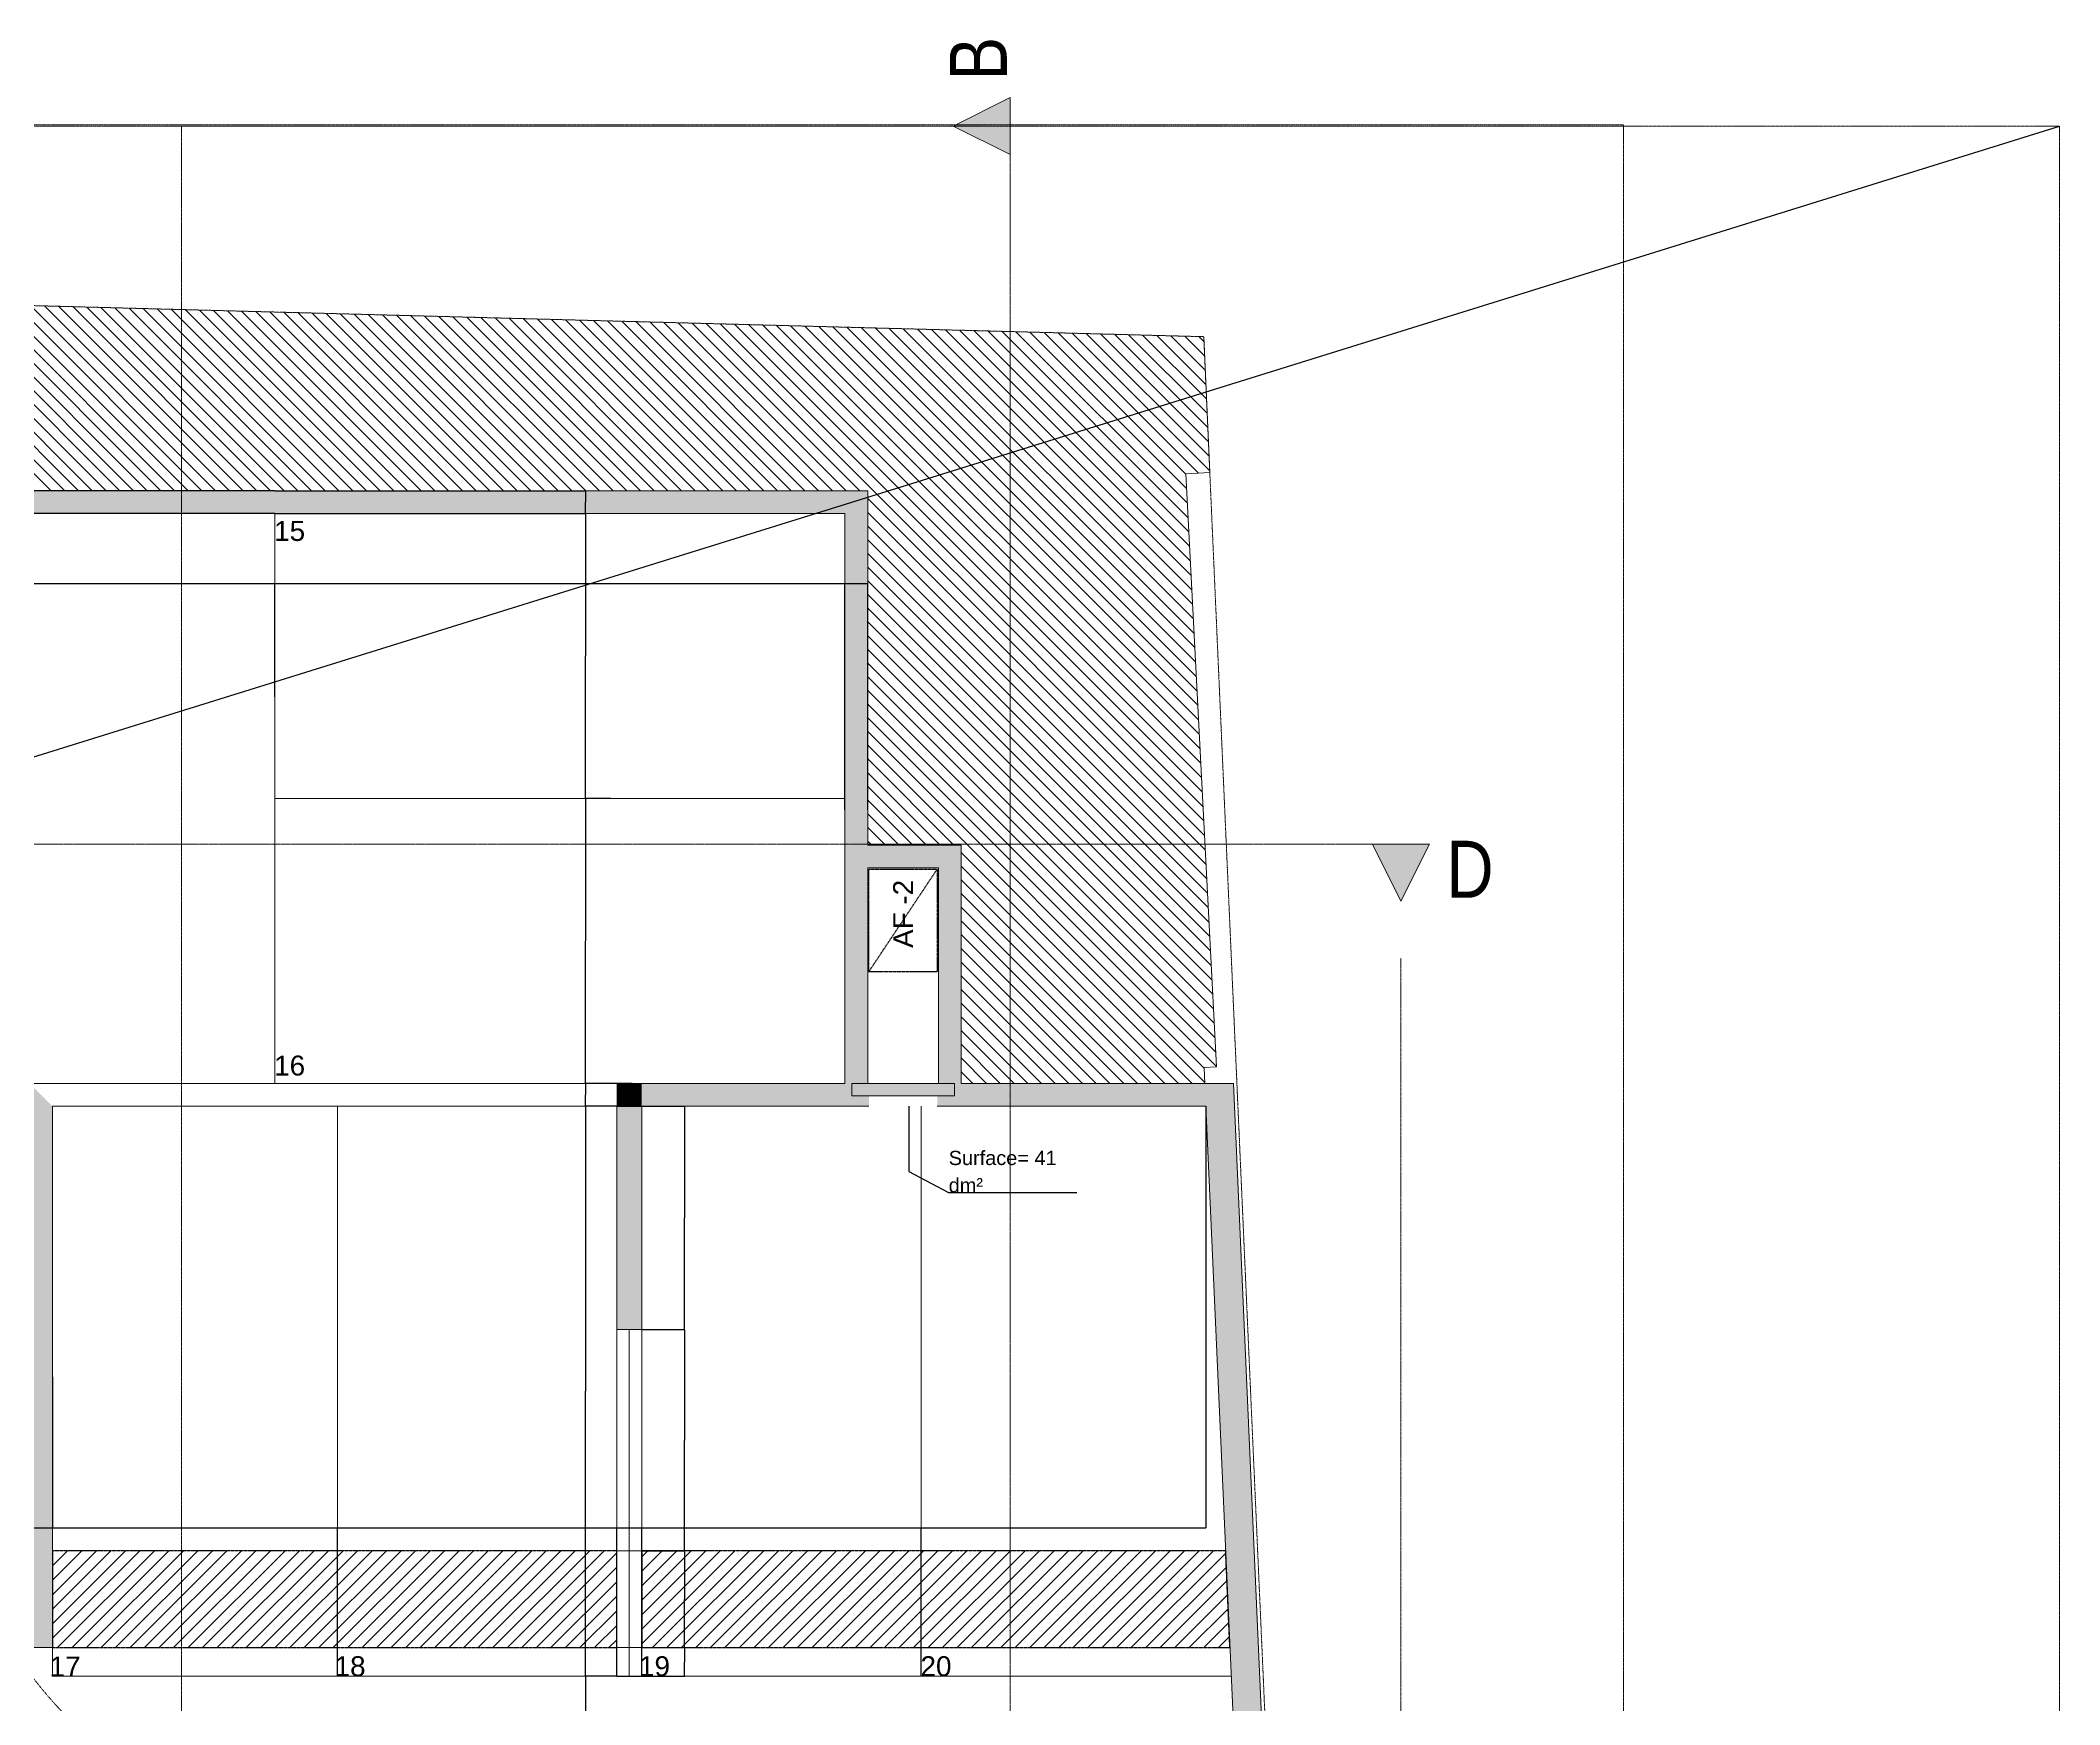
# Model space of a CAD drawing. Header units: centimetres. Extents: x -4990 to 114398, y -61489 to -12305.
# Drawn here: x 62311 to 64082, y -14268 to -12808 of the extents above; entities that cross this region are included whole.
import ezdxf

# ---------------------------------------------------------------- set-up
doc = ezdxf.new("R2010")
doc.units = ezdxf.units.CM
doc.header["$LTSCALE"] = 0.5
for name, pattern in [('Mixte 15', [0.93, 0.75, -0.065, 0.05, -0.065]), ('Mixte 8_2 tirets', [0.695, 0.4, -0.065, 0.05, -0.065, 0.05, -0.065]), ('Pointillé 1', [0.09, 0.05, -0.04]), ('Pointillé 1_5', [0.125, 0.075, -0.05]), ('Pointillé 3', [0.25, 0.15, -0.1]), ('Points 2', [0.1, 0, -0.1])]:
    doc.linetypes.add(name, pattern=pattern)
doc.layers.get('0').update_dxf_attribs({"linetype": 'CONTINUOUS'})
for name, color, linetype in [('01_poch_murs', 253, 'CONTINUOUS'), ('1  Fenetres', 7, 'CONTINUOUS'), ('1  Hachures', 7, 'CONTINUOUS'), ('1  Hachures_coupées', 7, 'CONTINUOUS'), ('1  MURS', 7, 'CONTINUOUS'), ('1 Poutres', 7, 'CONTINUOUS'), ('6 COMPL 2D', 7, 'CONTINUOUS'), ('6 Compl 2D 2 Détails', 7, 'CONTINUOUS'), ('6 Traits de Coupes', 7, 'CONTINUOUS'), ('7 ABORDS', 7, 'CONTINUOUS'), ('8  TEXTES', 7, 'CONTINUOUS'), ('9  COTATIONS', 7, 'CONTINUOUS')]:
    doc.layers.add(name, color=color, linetype=linetype)
doc.styles.get("Standard").update_dxf_attribs({"font": 'arial.ttf'})
doc.styles.add('STYLE_GENERE_1', font='')
doc.styles.add('STYLE_GENERE_2', font='')
doc.styles.add('STYLE_GENERE_3', font='')
doc.styles.get('STYLE_GENERE_1').set_extended_font_data('Arial Occidental')
doc.styles.get('STYLE_GENERE_2').set_extended_font_data('Univers LT 57 Condensed')
doc.styles.get('STYLE_GENERE_3').set_extended_font_data('Arial Occidental')

# ---------------------------------------------------------------- blocks, each defined once
blk = doc.blocks.new('ARROWHEAD_7')
at = {"color": 0, "linetype": 'Continuous', "lineweight": 0}
for p, q in [((0, 0), (-1, 0)), ((-0.25, 0), (0.25, 0)), ((0, -0.25), (0, 0.25))]:
    blk.add_line(p, q, dxfattribs=at)
blk.add_circle((0, 0), 0.25, dxfattribs=at)
blk = doc.blocks.new('Baie Fenêtre libre')
at = {"layer": '1  Hachures', "linetype": 'Continuous', "lineweight": 0}
blk.add_hatch(color=255, dxfattribs=at).paths.add_polyline_path([(0.45, 0), (0.45, 0.11), (-0.45, 0.11), (-0.45, 0)], flags=0)
at = {"layer": '1  Fenetres', "color": 212, "linetype": 'Continuous', "lineweight": 0, "true_color": 0xcb00cc}
for p, q in [((-0.45, 0), (-0.45, 0.11)), ((0.45, 0), (0.45, 0.11))]:
    blk.add_line(p, q, dxfattribs=at)
at = {"layer": '1  Fenetres', "color": 30, "linetype": 'Continuous', "lineweight": 0, "true_color": 0xff9224}
for p, q in [((-0.45, 0.11), (0.45, 0.11)), ((-0.45, 0), (0.45, 0))]:
    blk.add_line(p, q, dxfattribs=at)

msp = doc.modelspace()

# ---------------------------------------------------------------- hatches: boundary and pattern name
at = {"layer": '1  Hachures', "linetype": 'Continuous', "lineweight": 0, "true_color": 0x828282}
for points in [[(63161.508, -12857.714), (63161.508, -12907.714), (63111.508, -12882.714)], [(63529.265, -13512.632), (63479.265, -13512.632), (63504.265, -13562.632)]]:
    msp.add_hatch(color=8, dxfattribs=at).paths.add_polyline_path(points, flags=0)
at = {"layer": '1  Hachures_coupées', "linetype": 'Continuous', "lineweight": 0, "true_color": 0x8080c0}
for points in [[(62016.593, -13222.642), (63016.593, -13222.639), (63036.593, -13202.639), (61996.593, -13202.642)], [(63036.593, -13722.643), (63036.593, -13202.639), (63016.593, -13222.639), (63016.593, -13722.643)], [(63036.593, -13533.643), (63098.593, -13533.643), (63118.593, -13513.643), (63036.593, -13513.643)], [(63118.593, -13722.643), (63118.593, -13513.643), (63098.593, -13533.643), (63098.593, -13722.643)], [(62301.4, -13722.643), (62301.4, -14217.639), (62321.4, -14217.639), (62321.4, -13742.643)], [(62838.4, -13722.643), (62816.4, -13722.643), (62816.4, -13742.643), (62838.4, -13742.643)], [(62838.4, -13742.643), (63037.593, -13742.643), (63037.593, -13722.643), (62838.4, -13722.643)], [(63332.423, -13722.643), (63097.593, -13722.643), (63097.593, -13742.643), (63333.31, -13742.643)], [(63357.447, -13722.643), (63332.423, -13722.643), (63333.31, -13742.643)], [(63357.447, -13722.643), (63333.31, -13742.643), (63358.334, -13742.643)], [(62838.4, -13938.649), (62838.4, -13742.643), (62816.4, -13742.643), (62816.4, -13938.649)], [(63333.31, -13742.643), (63400.042, -15247.636), (63425.067, -15247.636), (63358.334, -13742.643)]]:
    msp.add_hatch(color=163, dxfattribs=at).paths.add_polyline_path(points, flags=0)

# ---------------------------------------------------------------- linework, layer by layer
at = {"layer": '01_poch_murs'}
msp.add_line((37832.394, -21056.715), (64082.109, -12882.714), dxfattribs=at)
at = {"layer": '1  Hachures', "color": 53, "linetype": 'Continuous', "lineweight": 0, "true_color": 0xd1d168}
for p, q in [((63331.382, -13067.514), (61053.059, -13007.027)), ((63336.671, -13186.741), (63331.382, -13067.514)), ((63315.536, -13187.837), (63336.671, -13186.741)), ((63342.494, -13708.181), (63315.536, -13187.837)), ((61996.593, -13202.642), (63036.593, -13202.639)), ((63036.593, -13202.639), (63036.593, -13513.643)), ((63036.593, -13513.643), (63118.593, -13513.643)), ((63118.593, -13513.643), (63118.593, -13722.643)), ((63331.808, -13708.65), (63342.494, -13708.181)), ((63331.822, -13708.975), (63331.808, -13708.65)), ((63332.423, -13722.647), (63331.822, -13708.975)), ((63118.593, -13722.643), (63332.423, -13722.647))]:
    msp.add_line(p, q, dxfattribs=at)
at = {"layer": '1  Hachures', "color": 252, "linetype": 'Continuous', "lineweight": 0, "true_color": 0x969696}
for p, q in [((62320.386, -13202.641), (62154.001, -13036.256)), ((62332.407, -13202.641), (62166.35, -13036.584)), ((62344.428, -13202.641), (62178.698, -13036.912)), ((62356.448, -13202.641), (62191.047, -13037.239)), ((62368.469, -13202.641), (62203.396, -13037.567)), ((62380.49, -13202.641), (62215.744, -13037.895)), ((62392.511, -13202.641), (62228.093, -13038.223)), ((62404.532, -13202.641), (62240.442, -13038.551)), ((62416.552, -13202.641), (62252.79, -13038.879)), ((62428.573, -13202.641), (62265.139, -13039.207)), ((62440.594, -13202.641), (62277.488, -13039.534)), ((62452.615, -13202.641), (62289.836, -13039.862)), ((62464.636, -13202.641), (62302.185, -13040.19)), ((62476.656, -13202.641), (62314.534, -13040.518)), ((62488.677, -13202.641), (62326.882, -13040.846)), ((62500.698, -13202.641), (62339.231, -13041.174)), ((62512.719, -13202.641), (62351.58, -13041.502)), ((62524.739, -13202.641), (62363.928, -13041.829)), ((62536.76, -13202.641), (62376.277, -13042.157)), ((62548.781, -13202.64), (62388.626, -13042.485)), ((62560.802, -13202.64), (62400.974, -13042.813)), ((62572.823, -13202.64), (62413.323, -13043.141)), ((62584.843, -13202.64), (62425.672, -13043.469)), ((62596.864, -13202.64), (62438.02, -13043.796)), ((62608.885, -13202.64), (62450.369, -13044.124)), ((62620.906, -13202.64), (62462.718, -13044.452)), ((62632.926, -13202.64), (62475.066, -13044.78)), ((62644.947, -13202.64), (62487.415, -13045.108)), ((62656.968, -13202.64), (62499.764, -13045.436)), ((62668.989, -13202.64), (62512.112, -13045.764)), ((62681.01, -13202.64), (62524.461, -13046.091)), ((62693.03, -13202.64), (62536.809, -13046.419)), ((62705.051, -13202.64), (62549.158, -13046.747)), ((62717.072, -13202.64), (62561.507, -13047.075)), ((62729.093, -13202.64), (62573.855, -13047.403)), ((62741.114, -13202.64), (62586.204, -13047.731)), ((62753.134, -13202.64), (62598.553, -13048.058)), ((62765.155, -13202.64), (62610.901, -13048.386)), ((62777.176, -13202.64), (62623.25, -13048.714)), ((62789.197, -13202.64), (62635.599, -13049.042)), ((62801.217, -13202.64), (62647.947, -13049.37)), ((62813.238, -13202.64), (62660.296, -13049.698)), ((62825.259, -13202.64), (62672.645, -13050.026)), ((62837.28, -13202.64), (62684.993, -13050.353)), ((62849.301, -13202.64), (62697.342, -13050.681)), ((62861.321, -13202.64), (62709.691, -13051.009)), ((62873.342, -13202.64), (62722.039, -13051.337)), ((62885.363, -13202.64), (62734.388, -13051.665)), ((62897.384, -13202.64), (62746.737, -13051.993)), ((62909.404, -13202.64), (62759.085, -13052.32)), ((62921.425, -13202.639), (62771.434, -13052.648)), ((62933.446, -13202.639), (62783.783, -13052.976)), ((62945.467, -13202.639), (62796.131, -13053.304)), ((62957.488, -13202.639), (62808.48, -13053.632)), ((62969.508, -13202.639), (62820.829, -13053.96)), ((62981.529, -13202.639), (62833.177, -13054.288)), ((62993.55, -13202.639), (62845.526, -13054.615)), ((63005.571, -13202.639), (62857.875, -13054.943)), ((63017.592, -13202.639), (62870.223, -13055.271)), ((63029.612, -13202.639), (62882.572, -13055.599)), ((63331.311, -13492.317), (62894.921, -13055.927)), ((63330.654, -13479.639), (62907.269, -13056.255)), ((63329.997, -13466.962), (62919.618, -13056.582)), ((63329.34, -13454.284), (62931.967, -13056.91)), ((63328.684, -13441.606), (62944.315, -13057.238)), ((63328.027, -13428.929), (62956.664, -13057.566)), ((63327.37, -13416.251), (62969.013, -13057.894)), ((63326.713, -13403.574), (62981.361, -13058.222)), ((63326.056, -13390.896), (62993.71, -13058.55)), ((63325.4, -13378.218), (63006.059, -13058.877)), ((63324.743, -13365.541), (63018.407, -13059.205)), ((63324.086, -13352.863), (63030.756, -13059.533)), ((63323.429, -13340.185), (63043.105, -13059.861)), ((63322.772, -13327.508), (63055.453, -13060.189)), ((63322.116, -13314.83), (63067.802, -13060.517)), ((63321.459, -13302.153), (63080.151, -13060.844)), ((63320.802, -13289.475), (63092.499, -13061.172)), ((63320.145, -13276.797), (63104.848, -13061.5)), ((63319.488, -13264.12), (63117.197, -13061.828)), ((63318.831, -13251.442), (63129.545, -13062.156)), ((63318.175, -13238.764), (63141.894, -13062.484)), ((63317.518, -13226.087), (63154.243, -13062.812)), ((63316.861, -13213.409), (63166.591, -13063.139)), ((63316.204, -13200.732), (63178.94, -13063.467)), ((63315.547, -13188.054), (63191.289, -13063.795)), ((63326.769, -13187.255), (63203.637, -13064.123)), ((63336.596, -13185.061), (63215.986, -13064.451)), ((63336.038, -13172.482), (63228.335, -13064.779)), ((63335.48, -13159.903), (63240.683, -13065.106)), ((63334.922, -13147.325), (63253.032, -13065.434)), ((63334.364, -13134.746), (63265.381, -13065.762)), ((63333.806, -13122.167), (63277.729, -13066.09)), ((63333.248, -13109.588), (63290.078, -13066.418)), ((63332.69, -13097.009), (63302.427, -13066.746)), ((63332.132, -13084.431), (63314.775, -13067.074)), ((63331.574, -13071.852), (63327.124, -13067.401)), ((63331.968, -13504.995), (63036.593, -13209.619)), ((63332.624, -13517.672), (63036.593, -13221.64)), ((63333.281, -13530.35), (63036.593, -13233.661)), ((63333.938, -13543.027), (63036.593, -13245.682)), ((63334.595, -13555.705), (63036.593, -13257.703)), ((63335.252, -13568.383), (63036.593, -13269.724)), ((63335.908, -13581.06), (63036.593, -13281.744)), ((63336.565, -13593.738), (63036.593, -13293.765)), ((63337.222, -13606.415), (63036.593, -13305.786)), ((63337.879, -13619.093), (63036.593, -13317.807)), ((63338.536, -13631.771), (63036.593, -13329.828)), ((63339.192, -13644.448), (63036.593, -13341.848)), ((63339.849, -13657.126), (63036.593, -13353.869)), ((63340.506, -13669.804), (63036.593, -13365.89)), ((63341.163, -13682.481), (63036.593, -13377.911)), ((63341.82, -13695.159), (63036.593, -13389.932)), ((63342.477, -13707.836), (63036.593, -13401.952)), ((63331.833, -13709.213), (63036.593, -13413.973)), ((63332.385, -13721.787), (63036.593, -13425.994)), ((63112.22, -13513.643), (63036.593, -13438.015)), ((63100.2, -13513.643), (63036.593, -13450.036)), ((63088.179, -13513.643), (63036.593, -13462.057)), ((63076.158, -13513.643), (63036.593, -13474.077)), ((63064.137, -13513.643), (63036.593, -13486.098)), ((63052.116, -13513.643), (63036.593, -13498.119)), ((63040.096, -13513.643), (63036.593, -13510.14)), ((63321.224, -13722.647), (63118.593, -13520.015)), ((63309.203, -13722.646), (63118.593, -13532.036)), ((63297.182, -13722.646), (63118.593, -13544.057)), ((63285.161, -13722.646), (63118.593, -13556.077)), ((63273.14, -13722.646), (63118.593, -13568.098)), ((63261.119, -13722.645), (63118.593, -13580.119)), ((63249.098, -13722.645), (63118.593, -13592.14)), ((63237.077, -13722.645), (63118.593, -13604.161)), ((63225.056, -13722.645), (63118.593, -13616.181)), ((63213.035, -13722.645), (63118.593, -13628.202)), ((63201.014, -13722.644), (63118.593, -13640.223)), ((63188.993, -13722.644), (63118.593, -13652.244)), ((63176.972, -13722.644), (63118.593, -13664.265)), ((63164.951, -13722.644), (63118.593, -13676.286)), ((63152.93, -13722.643), (63118.593, -13688.306)), ((63140.909, -13722.643), (63118.593, -13700.327)), ((63128.888, -13722.643), (63118.593, -13712.348))]:
    msp.add_line(p, q, dxfattribs=at)
at = {"layer": '1  Hachures_coupées', "linetype": 'Pointillé 1'}
for p, q in [((62321.4, -14132.643), (62321.4, -14217.639)), ((62816.409, -14132.643), (62321.4, -14132.643)), ((62816.409, -14217.639), (62816.409, -14132.643)), ((62838.4, -14132.643), (62838.4, -14217.639)), ((63350.565, -14132.643), (62838.4, -14132.643)), ((63354.308, -14217.639), (63350.565, -14132.643)), ((62321.4, -14217.639), (62816.409, -14217.639)), ((62838.4, -14217.639), (63354.308, -14217.639))]:
    msp.add_line(p, q, dxfattribs=at)
at = {"layer": '1  Hachures_coupées', "linetype": 'Continuous'}
for p, q in [((62321.4, -14133.066), (62321.823, -14132.643)), ((62321.4, -14145.794), (62334.551, -14132.643)), ((62321.4, -14158.522), (62347.279, -14132.643)), ((62321.4, -14171.25), (62360.007, -14132.643)), ((62321.4, -14183.978), (62372.735, -14132.643)), ((62321.4, -14196.706), (62385.463, -14132.643)), ((62321.4, -14209.434), (62398.191, -14132.643)), ((62325.922, -14217.639), (62410.919, -14132.643)), ((62338.65, -14217.639), (62423.646, -14132.643)), ((62351.378, -14217.639), (62436.374, -14132.643)), ((62364.106, -14217.639), (62449.102, -14132.643)), ((62376.834, -14217.639), (62461.83, -14132.643)), ((62389.562, -14217.639), (62474.558, -14132.643)), ((62402.29, -14217.639), (62487.286, -14132.643)), ((62415.018, -14217.639), (62500.014, -14132.643)), ((62427.746, -14217.639), (62512.742, -14132.643)), ((62440.474, -14217.639), (62525.47, -14132.643)), ((62453.202, -14217.639), (62538.198, -14132.643)), ((62465.929, -14217.639), (62550.926, -14132.643)), ((62478.657, -14217.639), (62563.654, -14132.643)), ((62491.385, -14217.639), (62576.382, -14132.643)), ((62504.113, -14217.639), (62589.109, -14132.643)), ((62516.841, -14217.639), (62601.837, -14132.643)), ((62529.569, -14217.639), (62614.565, -14132.643)), ((62542.297, -14217.639), (62627.293, -14132.643)), ((62555.025, -14217.639), (62640.021, -14132.643)), ((62567.753, -14217.639), (62652.749, -14132.643)), ((62580.481, -14217.639), (62665.477, -14132.643)), ((62593.209, -14217.639), (62678.205, -14132.643)), ((62605.937, -14217.639), (62690.933, -14132.643)), ((62618.664, -14217.639), (62703.661, -14132.643)), ((62631.392, -14217.639), (62716.389, -14132.643)), ((62644.12, -14217.639), (62729.117, -14132.643)), ((62656.848, -14217.639), (62741.845, -14132.643)), ((62669.576, -14217.639), (62754.572, -14132.643)), ((62682.304, -14217.639), (62767.3, -14132.643)), ((62695.032, -14217.639), (62780.028, -14132.643)), ((62707.76, -14217.639), (62792.756, -14132.643)), ((62720.488, -14217.639), (62805.484, -14132.643)), ((62838.4, -14137.911), (62843.668, -14132.643)), ((62838.4, -14150.639), (62856.396, -14132.643)), ((62838.4, -14163.367), (62869.124, -14132.643)), ((62838.4, -14176.095), (62881.852, -14132.643)), ((62838.4, -14188.823), (62894.58, -14132.643)), ((62838.4, -14201.551), (62907.307, -14132.643)), ((62838.4, -14214.279), (62920.035, -14132.643)), ((62847.767, -14217.639), (62932.763, -14132.643)), ((62860.495, -14217.639), (62945.491, -14132.643)), ((62873.223, -14217.639), (62958.219, -14132.643)), ((62885.951, -14217.639), (62970.947, -14132.643)), ((62898.679, -14217.639), (62983.675, -14132.643)), ((62911.407, -14217.639), (62996.403, -14132.643)), ((62924.135, -14217.639), (63009.131, -14132.643)), ((62936.863, -14217.639), (63021.859, -14132.643)), ((62949.59, -14217.639), (63034.587, -14132.643)), ((62962.318, -14217.639), (63047.315, -14132.643)), ((62975.046, -14217.639), (63060.043, -14132.643)), ((62987.774, -14217.639), (63072.77, -14132.643)), ((63000.502, -14217.639), (63085.498, -14132.643)), ((63013.23, -14217.639), (63098.226, -14132.643)), ((63025.958, -14217.639), (63110.954, -14132.643)), ((63038.686, -14217.639), (63123.682, -14132.643)), ((63051.414, -14217.639), (63136.41, -14132.643)), ((63064.142, -14217.639), (63149.138, -14132.643)), ((63076.87, -14217.639), (63161.866, -14132.643)), ((63089.598, -14217.639), (63174.594, -14132.643)), ((63102.326, -14217.639), (63187.322, -14132.643)), ((63115.053, -14217.639), (63200.05, -14132.643)), ((63127.781, -14217.639), (63212.778, -14132.643)), ((63140.509, -14217.639), (63225.506, -14132.643)), ((63153.237, -14217.639), (63238.233, -14132.643)), ((63165.965, -14217.639), (63250.961, -14132.643)), ((63178.693, -14217.639), (63263.689, -14132.643)), ((63191.421, -14217.639), (63276.417, -14132.643)), ((63204.149, -14217.639), (63289.145, -14132.643)), ((63216.877, -14217.639), (63301.873, -14132.643)), ((63229.605, -14217.639), (63314.601, -14132.643)), ((63242.333, -14217.639), (63327.329, -14132.643)), ((63255.061, -14217.639), (63340.057, -14132.643)), ((62733.216, -14217.639), (62816.409, -14134.446)), ((62745.944, -14217.639), (62816.409, -14147.174)), ((63267.788, -14217.639), (63350.658, -14134.769)), ((63280.516, -14217.639), (63351.195, -14146.96)), ((62758.672, -14217.639), (62816.409, -14159.902)), ((63293.244, -14217.639), (63351.732, -14159.151)), ((62771.4, -14217.639), (62816.409, -14172.63)), ((62784.127, -14217.639), (62816.409, -14185.358)), ((63305.972, -14217.639), (63352.269, -14171.342)), ((63318.7, -14217.639), (63352.806, -14183.533)), ((62796.855, -14217.639), (62816.409, -14198.086)), ((63331.428, -14217.639), (63353.343, -14195.725)), ((62809.583, -14217.639), (62816.409, -14210.814)), ((63344.156, -14217.639), (63353.88, -14207.916))]:
    msp.add_line(p, q, dxfattribs=at)
at = {"layer": '1  MURS', "color": 5, "linetype": 'Continuous', "lineweight": 0}
for p, q in [((63036.593, -13202.639), (61996.593, -13202.642)), ((63036.593, -13513.643), (63036.593, -13202.639)), ((62016.593, -13222.642), (63016.593, -13222.639)), ((63016.593, -13222.639), (63016.593, -13722.643)), ((63118.593, -13513.643), (63036.593, -13513.643)), ((63118.593, -13722.643), (63118.593, -13513.643)), ((63036.593, -13533.643), (63098.593, -13533.643)), ((63036.593, -13722.643), (63036.593, -13533.643)), ((63098.593, -13533.643), (63098.593, -13722.643)), ((63016.593, -13722.643), (62301.4, -13722.643)), ((63037.593, -13722.643), (63036.593, -13722.643)), ((63098.593, -13722.643), (63097.593, -13722.643)), ((63332.423, -13722.643), (63118.593, -13722.643)), ((63357.447, -13722.643), (63332.423, -13722.643)), ((63425.954, -15267.636), (63357.447, -13722.643)), ((62321.4, -14217.639), (62321.4, -13742.643)), ((62321.4, -13742.643), (62816.4, -13742.643)), ((62816.4, -13742.643), (62816.4, -13938.649)), ((62838.4, -13938.649), (62838.4, -13742.643)), ((62838.4, -13742.643), (63037.593, -13742.643)), ((63097.593, -13742.643), (63333.31, -13742.643)), ((63333.31, -13742.643), (63400.042, -15247.636)), ((62838.4, -13938.649), (62816.4, -13938.649)), ((62301.4, -14217.639), (62321.4, -14217.639))]:
    msp.add_line(p, q, dxfattribs=at)
at = {"layer": '1 Poutres', "color": 5, "linetype": 'Continuous', "lineweight": 0}
for p, q in [((62838.4, -14132.643), (62816.4, -14132.643)), ((62816.4, -14132.643), (62816.4, -14217.639)), ((62838.4, -14217.639), (62838.4, -14132.643)), ((62816.4, -14217.639), (62838.4, -14217.639))]:
    msp.add_line(p, q, dxfattribs=at)
at = {"layer": '6 COMPL 2D', "linetype": 'Pointillé 1_5'}
for p, q in [((63037.593, -13624.643), (63037.593, -13534.643)), ((63037.593, -13534.643), (63097.593, -13534.643)), ((63037.593, -13624.643), (63097.593, -13534.643)), ((63097.593, -13534.643), (63097.593, -13624.643)), ((63097.593, -13624.643), (63037.593, -13624.643))]:
    msp.add_line(p, q, dxfattribs=at)
at = {"layer": '6 COMPL 2D', "color": 18, "linetype": 'Continuous', "lineweight": 0}
for p, q in [((62816.4, -13742.643), (62816.4, -14242.639)), ((62838.4, -13742.643), (62838.4, -14242.639))]:
    msp.add_line(p, q, dxfattribs=at)
at = {"layer": '6 COMPL 2D', "color": 194, "linetype": 'Pointillé 3', "lineweight": 0, "true_color": 0x50009f}
for radius, end in [(700, 270.151106), (400, 270.937324)]:
    msp.add_arc((62620.721, -13999.245), radius, 180, end, dxfattribs=at)
at = {"layer": '6 Compl 2D 2 Détails', "color": 18, "linetype": 'Continuous', "lineweight": 0}
for p, q in [((62516.593, -13222.641), (62516.593, -13722.643)), ((63016.593, -13472.643), (62516.593, -13472.643)), ((62571.4, -13742.643), (62571.4, -14242.639)), ((63083.4, -13742.643), (63083.4, -14242.639)), ((62827.4, -13938.647), (62827.4, -14242.639)), ((62321.4, -14217.629), (62321.4, -14242.639)), ((63355.379, -14242.639), (62321.4, -14242.639))]:
    msp.add_line(p, q, dxfattribs=at)
at = {"layer": '6 Traits de Coupes', "color": 8, "linetype": 'Continuous', "lineweight": 0, "true_color": 0x828282}
for p, q in [((63111.508, -12882.714), (63161.508, -12857.714)), ((63161.508, -12857.714), (63161.508, -12907.714)), ((63161.508, -12907.714), (63111.508, -12882.714)), ((63529.265, -13512.632), (63479.265, -13512.632)), ((63479.265, -13512.632), (63504.265, -13562.632)), ((63504.265, -13562.632), (63529.265, -13512.632))]:
    msp.add_line(p, q, dxfattribs=at)
at = {"layer": '6 Traits de Coupes', "color": 142, "linetype": 'Points 2', "lineweight": 0, "true_color": 0x009de0}
for p, q in [((61190.548, -12882.714), (64082.109, -12882.714)), ((61730.104, -12881.75), (63699.476, -12881.75)), ((63061.508, -12882.714), (62434.785, -12882.714)), ((62434.785, -12882.714), (62434.785, -15468.794)), ((63699.476, -12881.75), (63699.476, -15467.83)), ((64082.109, -12882.714), (64082.109, -15468.794)), ((63504.265, -15354.878), (63504.265, -13612.632))]:
    msp.add_line(p, q, dxfattribs=at)
at = {"layer": '6 Traits de Coupes', "color": 142, "linetype": 'Mixte 15', "lineweight": 0, "true_color": 0x009de0}
for p, q in [((63161.508, -12907.714), (63161.508, -14202.511)), ((60801.759, -13512.632), (63479.265, -13512.632)), ((63161.508, -14202.511), (63161.508, -15443.794))]:
    msp.add_line(p, q, dxfattribs=at)
msp.add_point((63161.508, -14202.511), dxfattribs=at)
at = {"layer": '7 ABORDS', "color": 30, "linetype": 'Mixte 8_2 tirets', "lineweight": 0, "true_color": 0xf5970a}
for p, q in [((60921.147, -13003.525), (63331.382, -13067.514)), ((63331.382, -13067.514), (63429.421, -15277.639))]:
    msp.add_line(p, q, dxfattribs=at)
at = {"layer": '8  TEXTES', "linetype": 'Continuous'}
msp.add_lwpolyline([(63072.593, -13742.738), (63072.593, -13800.008), (63107.451, -13818.327), (63220.136, -13818.327)], dxfattribs=at)
msp.add_solid([(63072.577, -13742.738), (63072.593, -13742.643), (63072.608, -13742.738)], dxfattribs=at)
at = {"layer": '9  COTATIONS', "color": 7, "linetype": 'Continuous'}
for p, q in [((62516.592, -13202.641), (61660.841, -13202.641)), ((62516.592, -13202.641), (62789.305, -13202.641)), ((62789.125, -13202.736), (62789.125, -13212.501)), ((62789.125, -13222.546), (62789.125, -13212.781)), ((62516.593, -13222.641), (61660.841, -13222.641)), ((62516.593, -13222.641), (61660.841, -13222.641)), ((62516.593, -13222.641), (62789.305, -13222.641)), ((62516.593, -13222.641), (62789.305, -13222.641)), ((62789.125, -13222.736), (62789.125, -13347.502)), ((62016.688, -13283.973), (62516.498, -13283.973)), ((62516.593, -13383.459), (62516.593, -13283.793)), ((62516.593, -13383.459), (62516.593, -13283.793)), ((62516.688, -13283.973), (63016.498, -13283.973)), ((63016.593, -13482.641), (63016.593, -13283.793)), ((63016.593, -13482.641), (63016.593, -13283.793)), ((63016.688, -13283.973), (63036.498, -13283.973)), ((63036.593, -13482.641), (63036.593, -13283.793)), ((62789.125, -13472.548), (62789.125, -13347.782)), ((62811.312, -13472.643), (62788.945, -13472.643)), ((62811.312, -13472.643), (62788.945, -13472.643)), ((62789.125, -13472.738), (62789.125, -13597.503)), ((62789.125, -13722.548), (62789.125, -13597.783)), ((62829.867, -13722.643), (62788.945, -13722.643)), ((62829.867, -13722.643), (62788.945, -13722.643)), ((62789.125, -13722.738), (62789.125, -13732.503)), ((62829.867, -13742.643), (62788.945, -13742.643)), ((62829.867, -13742.643), (62788.945, -13742.643)), ((62789.125, -13742.548), (62789.125, -13732.783)), ((62789.125, -13742.738), (62789.125, -13992.501)), ((62816.4, -13742.643), (62876.052, -13742.643)), ((62875.872, -13742.738), (62875.872, -13840.506)), ((63333.31, -13742.643), (63333.31, -14112.617)), ((62875.872, -13938.554), (62875.872, -13840.786)), ((62838.4, -13938.649), (62876.052, -13938.649)), ((62838.4, -13938.649), (62876.052, -13938.649)), ((62875.872, -13938.744), (62875.872, -14035.506)), ((62321.4, -13980.141), (62321.4, -14112.617)), ((62321.4, -13980.141), (62321.4, -14112.617)), ((62789.125, -14242.544), (62789.125, -13992.781)), ((62875.872, -14132.548), (62875.872, -14035.786)), ((62301.495, -14112.437), (62321.305, -14112.437)), ((62321.495, -14112.437), (62571.305, -14112.437)), ((62571.4, -14242.639), (62571.4, -14112.257)), ((62571.4, -14242.639), (62571.4, -14112.257)), ((62571.495, -14112.437), (62816.305, -14112.437)), ((62816.4, -14242.639), (62816.4, -14112.257)), ((62816.4, -14242.639), (62816.4, -14112.257)), ((62816.495, -14112.437), (62838.305, -14112.437)), ((62838.4, -14242.639), (62838.4, -14112.257)), ((62838.4, -14242.639), (62838.4, -14112.257)), ((62838.495, -14112.437), (63083.305, -14112.437)), ((63083.4, -14242.639), (63083.4, -14112.257)), ((63083.4, -14242.639), (63083.4, -14112.257)), ((63083.495, -14112.437), (63333.215, -14112.437)), ((62838.4, -14132.643), (62876.052, -14132.643)), ((62838.4, -14132.643), (62876.052, -14132.643)), ((62875.872, -14132.738), (62875.872, -14175.001)), ((62875.872, -14217.544), (62875.872, -14175.281)), ((62838.4, -14217.639), (62876.052, -14217.639)), ((62838.4, -14217.639), (62876.052, -14217.639)), ((62875.872, -14217.734), (62875.872, -14229.999)), ((62875.872, -14242.544), (62875.872, -14230.279)), ((62816.4, -14242.639), (62788.945, -14242.639)), ((62816.4, -14242.639), (62788.945, -14242.639)), ((62789.125, -14242.734), (62789.125, -14547.499)), ((62816.4, -14242.639), (62876.052, -14242.639))]:
    msp.add_line(p, q, dxfattribs=at)

# ---------------------------------------------------------------- block references
at = {"layer": '1  Fenetres', "color": 18, "linetype": 'Continuous', "lineweight": 0, "xscale": -100, "yscale": 100, "zscale": 100, "rotation": 180}
msp.add_blockref('Baie Fenêtre libre', (63067.593, -13722.643), dxfattribs=at)
at = {"layer": '9  COTATIONS', "color": 7, "linetype": 'Continuous', "xscale": 0.095, "yscale": 0.095, "zscale": 0.095}
for p, rotation in [((62789.125, -13202.641), 90), ((62789.125, -13222.641), 270), ((62789.125, -13222.641), 90), ((62516.593, -13283.973), 180), ((63016.593, -13283.973), 180), ((62789.125, -13472.643), 270), ((62789.125, -13472.643), 90), ((62789.125, -13722.643), 270), ((62789.125, -13722.643), 90), ((62789.125, -13742.643), 270), ((62789.125, -13742.643), 90), ((62875.872, -13742.643), 90), ((62875.872, -13938.649), 270), ((62875.872, -13938.649), 90), ((62321.4, -14112.437), 180), ((62571.4, -14112.437), 180), ((62816.4, -14112.437), 180), ((62838.4, -14112.437), 180), ((63083.4, -14112.437), 180), ((62875.872, -14132.643), 270), ((62875.872, -14132.643), 90), ((62875.872, -14217.639), 270), ((62875.872, -14217.639), 90), ((62789.125, -14242.639), 270), ((62789.125, -14242.639), 90), ((62875.872, -14242.639), 270)]:
    msp.add_blockref('ARROWHEAD_7', p, dxfattribs=dict(at, rotation=rotation))
for p in [(62516.593, -13283.973), (63016.593, -13283.973), (63036.593, -13283.973), (62321.4, -14112.437), (62571.4, -14112.437), (62816.4, -14112.437), (62838.4, -14112.437), (63083.4, -14112.437), (63333.31, -14112.437)]:
    msp.add_blockref('ARROWHEAD_7', p, dxfattribs=at)

# ---------------------------------------------------------------- texts
at = {"layer": '6 Traits de Coupes', "color": 8, "linetype": 'Continuous', "lineweight": 0, "true_color": 0x828282, "insert": (63158.651, -12842.714), "char_height": 50, "attachment_point": 7, "rotation": 90, "style": 'STYLE_GENERE_2'}
msp.add_mtext('{B}', dxfattribs=at)
at = {"layer": '6 Traits de Coupes', "color": 8, "linetype": 'Continuous', "lineweight": 0, "true_color": 0x828282, "insert": (63544.265, -13559.774), "char_height": 50, "attachment_point": 7, "style": 'STYLE_GENERE_2'}
msp.add_mtext('{D}', dxfattribs=at)
at = {"layer": '8  TEXTES'}
for s, p in [('15', (62515.931, -13246.709)), ('16', (62515.931, -13715.712)), ('17', (62318.958, -14242.997)), ('18', (62568.958, -14242.698)), ('19', (62835.967, -14242.698)), ('20', (63082.904, -14242.698))]:
    msp.add_text(s, height=17.5, dxfattribs=at).set_placement(p)
msp.add_text('AF -2', height=17.5, rotation=90, dxfattribs=at).set_placement((63076.448, -13603.803))
at = {"layer": '8  TEXTES', "style": 'STYLE_GENERE_1'}
for s, p in [('Surface= 41', (63107.636, -13794.279)), ('dm²', (63107.636, -13818.237))]:
    msp.add_text(s, height=12.5, dxfattribs=at).set_placement(p)
at = {"layer": '9  COTATIONS', "color": 194, "linetype": 'Continuous', "true_color": 0x50009f, "char_height": 0.1, "attachment_point": 5}
for s, insert, style in [('\\A1;2000', (62789.125, -13212.641), 'STYLE_GENERE_3'), ('\\A1;50000', (62766.593, -13283.833), 'STYLE_GENERE_2'), ('\\A1;2000', (63026.593, -13283.833), 'STYLE_GENERE_2'), ('\\A1;25000', (62789.125, -13347.642), 'STYLE_GENERE_3'), ('\\A1;25000', (62789.125, -13597.643), 'STYLE_GENERE_3'), ('\\A1;2000', (62789.125, -13732.643), 'STYLE_GENERE_3'), ('\\A1;19601', (62875.872, -13840.646), 'STYLE_GENERE_3'), ('\\A1;50000', (62789.125, -13992.641), 'STYLE_GENERE_3'), ('\\A1;19399', (62875.872, -14035.646), 'STYLE_GENERE_3'), ('\\A1;2000', (62311.4, -14112.297), 'STYLE_GENERE_2'), ('\\A1;25000', (62446.4, -14112.297), 'STYLE_GENERE_2'), ('\\A1;24500', (62693.9, -14112.297), 'STYLE_GENERE_2'), ('\\A1;2200', (62827.4, -14112.297), 'STYLE_GENERE_2'), ('\\A1;24500', (62960.9, -14112.297), 'STYLE_GENERE_2'), ('\\A1;24991', (63208.355, -14112.297), 'STYLE_GENERE_2'), ('\\A1;8500', (62875.872, -14175.141), 'STYLE_GENERE_3'), ('\\A1;2500', (62875.872, -14230.139), 'STYLE_GENERE_3')]:
    msp.add_mtext(s, dxfattribs=dict(at, insert=insert, style=style))

doc.saveas('drawing.dxf')
